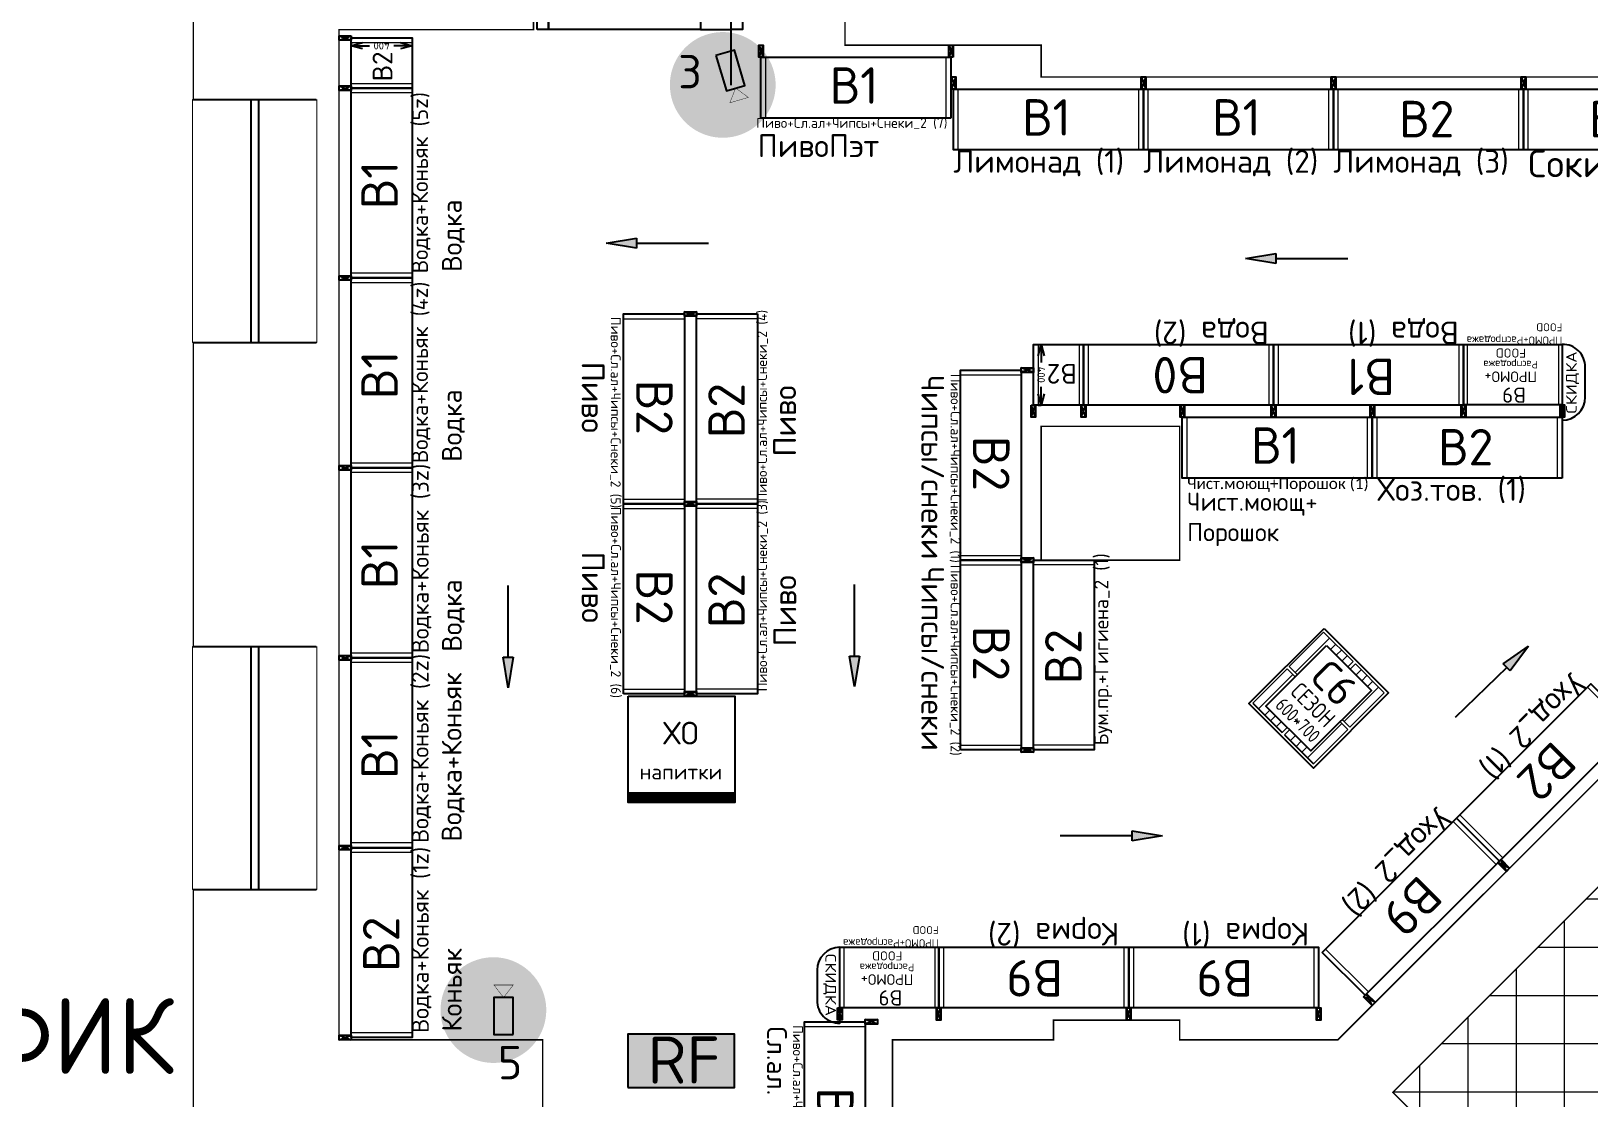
# Model space of a CAD drawing. Extents: x 2032930 to 2119419, y 2254097 to 2318481.
# Drawn here: x 2066442 to 2076691, y 2291832 to 2298854 of the extents above; entities that cross this region are included whole.
import ezdxf
from ezdxf.enums import TextEntityAlignment as Align

# ---------------------------------------------------------------- set-up
doc = ezdxf.new("R2010")
doc.units = 0
doc.header["$LTSCALE"] = 50
doc.set_wipeout_variables(frame=1)
doc.header["$PDMODE"] = 34
doc.header["$PDSIZE"] = 20
doc.layers.get('0').update_dxf_attribs({"linetype": 'CONTINUOUS'})
doc.layers.get('Defpoints').update_dxf_attribs({"linetype": 'CONTINUOUS'})
for name, color, linetype in [('ST', 7, 'CONTINUOUS'), ('Внутренняя навигация', 7, 'CONTINUOUS'), ('Вспомогательные надписи', 7, 'CONTINUOUS'), ('ДВЕРИ JDA', 86, 'CONTINUOUS'), ('ДВЕРИ УСТАНАВЛИВАЕМЫЕ', 86, 'CONTINUOUS'), ('ДВЕРИ_НАПРАВЛЕНИЕ JDA', 86, 'CONTINUOUS'), ('Для информации по шаблону', 7, 'CONTINUOUS'), ('Колонна', 36, 'CONTINUOUS'), ('Оборудование ИТ', 90, 'CONTINUOUS'), ('ОКНА JDA', 130, 'CONTINUOUS'), ('Окна существующие', 140, 'CONTINUOUS'), ('ПОКУПАТЕЛЬСКИЕ ПОТОКИ', 7, 'CONTINUOUS'), ('ПРОЕМЫ JDA', 7, 'CONTINUOUS'), ('ТО_ТП', 6, 'CONTINUOUS'), ('ТО_ТП_JDA', 6, 'CONTINUOUS'), ('ТО_ТП_ТЕКСТ JDA', 7, 'CONTINUOUS'), ('ТО_ТП_ТЕКСТ ТП', 7, 'CONTINUOUS'), ('ТО_ТП_ХОЛОД', 5, 'CONTINUOUS'), ('ТО_ТП_ХОЛОД JDA', 5, 'CONTINUOUS'), ('ТОВАРНЫЕ ГРУППЫ JDA', 7, 'CONTINUOUS')]:
    doc.layers.add(name, color=color, linetype=linetype)
doc.layers.add('Стены обмер', color=250, linetype='CONTINUOUS', lineweight=20)
doc.layers.add('Территория собственника', color=7, linetype='CONTINUOUS', lineweight=18)
doc.styles.get("Standard").update_dxf_attribs({"font": 'isocpeur.ttf'})
doc.dimstyles.get("Standard").update_dxf_attribs({"dimscale": 0, "dimtxt": 180, "dimasz": 75, "dimexe": 0, "dimexo": 0, "dimgap": 30, "dimtad": 1, "dimdec": 0, "dimdsep": 46, "dimtxsty": 'Standard', "dimblk1": '_OPEN30_', "dimblk2": '_OPEN30_', "dimsah": 1, "dimcen": 25, "dimadec": 0, "dimazin": 0, "dimtfac": 1, "dimtdec": 0, "dimtmove": 0, "dimatfit": 3, "dimldrblk": '_OPEN30_', "dimfxl": 1, "dimtolj": 1, "dimtzin": 0, "dimarcsym": 0})

# ---------------------------------------------------------------- blocks, each defined once
blk = doc.blocks.new('*U183')
at = {"layer": 'ОКНА JDA', "color": 140}
blk.add_lwpolyline([(0, 0), (1600, 0), (1600, -810), (0, -810)], close=True, dxfattribs=at)
blk.add_wipeout([(0, 0), (1600, 0), (1600, -810), (0, -810)]).dxf.layer = 'Defpoints'
at = {"layer": 'Окна существующие'}
for p, q in [((0, -810), (0, 0)), ((1600, -810), (1600, 0)), ((0, -380), (1600, -380)), ((0, -430), (1600, -430))]:
    blk.add_line(p, q, dxfattribs=at)
blk = doc.blocks.new('*U204')
at = {"color": 7, "true_color": 0xf2f2f2}
blk.add_wipeout([(-1000, 565), (0, 565), (0, 365), (-1000, 365)], dxfattribs=at).dxf.layer = 'Defpoints'
at = {"layer": 'ДВЕРИ JDA'}
blk.add_line((-1000, 565), (-1000, 365), dxfattribs=at)
at = {"layer": 'ДВЕРИ JDA', "color": 76}
for points in [[(-1000, 565), (-1000, 1565), (-950, 1565), (-950, 565)], [(-1075, 365), (-1075, 565), (-1000, 565), (-1000, 365)]]:
    blk.add_lwpolyline(points, close=True, dxfattribs=at)
at = {"color": 7, "true_color": 0xf2f2f2}
blk.add_wipeout([(0, 565), (200, 565), (200, 365), (0, 365)], dxfattribs=at).dxf.layer = 'Defpoints'
at = {"layer": 'ДВЕРИ JDA'}
blk.add_line((200, 0), (200, 931), dxfattribs=at)
at = {"layer": 'ДВЕРИ JDA', "color": 76}
for points in [[(200, 565), (200, 765), (150, 765), (150, 565)], [(200, 365), (200, 565), (275, 565), (275, 365)]]:
    blk.add_lwpolyline(points, close=True, dxfattribs=at)
at = {"layer": 'ДВЕРИ_НАПРАВЛЕНИЕ JDA'}
for centre, radius, start, end in [((-1000, 566), 1000, 0, 90), ((200, 565), 200, 90, 180)]:
    blk.add_arc(centre, radius, start, end, dxfattribs=at)
at = {"layer": 'ПРОЕМЫ JDA', "transparency": 33554457}
for points in [[(-1000, 565), (0, 565), (0, 365), (-1000, 365)], [(0, 365), (200, 365), (200, 565), (0, 565)]]:
    blk.add_lwpolyline(points, close=True, dxfattribs=at)
blk = doc.blocks.new('В2 стеллаж 400')
at = {"layer": 'ТО_ТП', "color": 212, "lineweight": 5}
for p, q in [((-1234, -480), (-1234, -80)), ((-46, -480), (-46, -80))]:
    blk.add_line(p, q, dxfattribs=at)
at = {"layer": 'ТО_ТП_JDA'}
blk.add_lwpolyline([(-15, -480), (-1265, -480), (-1265, -80), (-15, -80)], close=True, dxfattribs=at)
at = {"layer": 'ТО_ТП_ТЕКСТ JDA', "lineweight": 40}
blk.add_text('В2', height=240, dxfattribs=at).set_placement((-651, -397), align=Align.CENTER)
blk = doc.blocks.new('СБ Стойка H1700')
at = {"layer": 'ТО_ТП', "color": 212}
for p, q in [((-30, 0), (0, -80)), ((0, 0), (-30, -80))]:
    blk.add_line(p, q, dxfattribs=at)
blk.add_lwpolyline([(0, -80), (-30, -80), (-30, 0), (0, 0)], close=True, dxfattribs=at)
blk = doc.blocks.new('*U274')
at = {"layer": 'ТО_ТП'}
for p in [(-1250, 0), (0, 0), (0, 0), (0, 0), (-1250, 0)]:
    blk.add_blockref('СБ Стойка H1700', p, dxfattribs=at)
at = {"layer": 'ТО_ТП', "linetype": 'ByBlock'}
blk.add_blockref('В2 стеллаж 400', (0, 0), dxfattribs=at)
blk = doc.blocks.new('В1 стеллаж 400')
at = {"layer": 'ТО_ТП', "color": 212, "lineweight": 5}
for p, q in [((-1234, -480), (-1234, -80)), ((-46, -480), (-46, -80))]:
    blk.add_line(p, q, dxfattribs=at)
at = {"layer": 'ТО_ТП_JDA'}
blk.add_lwpolyline([(-15, -480), (-1265, -480), (-1265, -80), (-15, -80)], close=True, dxfattribs=at)
at = {"layer": 'ТО_ТП_ТЕКСТ JDA', "lineweight": 40}
blk.add_text('В1', height=240, dxfattribs=at).set_placement((-653, -386), align=Align.CENTER)
blk = doc.blocks.new('*U273')
at = {"layer": 'ТО_ТП'}
for p in [(-1250, 0), (0, 0), (0, 0), (0, 0), (-1250, 0)]:
    blk.add_blockref('СБ Стойка H1700', p, dxfattribs=at)
at = {"layer": 'ТО_ТП', "linetype": 'ByBlock'}
blk.add_blockref('В1 стеллаж 400', (0, 0), dxfattribs=at)
blk = doc.blocks.new('ТГ_Чист.моющ+Порошок')
at = {"layer": 'ТОВАРНЫЕ ГРУППЫ JDA', "insert": (0, -272), "char_height": 120, "width": 1250, "attachment_point": 4}
blk.add_mtext('Чист.моющ+ Порошок', dxfattribs=at)
blk = doc.blocks.new('ТГ_Чист.моющ.Порошок')
at = {"layer": 'ТОВАРНЫЕ ГРУППЫ JDA', "insert": (0, 0), "char_height": 79, "width": 1250, "attachment_point": 1}
blk.add_mtext('{\\fCalibri|b0|i0|c204|p34;\\H0.91667x;Чист.моющ+Порошок\\fCalibri|b0|i0|c0|p34; (1)}', dxfattribs=at)
blk = doc.blocks.new('В9 стеллаж 400')
at = {"layer": 'ТО_ТП', "color": 212, "lineweight": 5}
for p, q in [((-1234, -480), (-1234, -80)), ((-46, -480), (-46, -80))]:
    blk.add_line(p, q, dxfattribs=at)
at = {"layer": 'ТО_ТП_JDA'}
blk.add_lwpolyline([(-15, -480), (-1265, -480), (-1265, -80), (-15, -80)], close=True, dxfattribs=at)
at = {"layer": 'ТО_ТП_ТЕКСТ JDA', "lineweight": 40}
blk.add_text('В9', height=240, dxfattribs=at).set_placement((-645, -395), align=Align.CENTER)
blk = doc.blocks.new('*U270')
at = {"layer": 'ТО_ТП'}
for p in [(-1250, 0), (0, 0), (0, 0), (0, 0), (-1250, 0)]:
    blk.add_blockref('СБ Стойка H1700', p, dxfattribs=at)
at = {"layer": 'ТО_ТП', "linetype": 'ByBlock'}
blk.add_blockref('В9 стеллаж 400', (0, 0), dxfattribs=at)
blk = doc.blocks.new('*U404')
at = {"layer": 'ТОВАРНЫЕ ГРУППЫ JDA', "insert": (2, 0), "char_height": 150, "width": 1250, "attachment_point": 1}
blk.add_mtext('Корма (1)', dxfattribs=at)
blk = doc.blocks.new('*U403')
at = {"layer": 'ТОВАРНЫЕ ГРУППЫ JDA', "insert": (2, 0), "char_height": 150, "width": 1250, "attachment_point": 1}
blk.add_mtext('Корма (2)', dxfattribs=at)
blk = doc.blocks.new('*U402')
at = {"layer": 'ТОВАРНЫЕ ГРУППЫ JDA', "insert": (2, 0), "char_height": 150, "width": 1250, "attachment_point": 1}
blk.add_mtext('Хоз.тов. (1)', dxfattribs=at)
blk = doc.blocks.new('ТГ_Бум.пр.Гигиена_2')
at = {"layer": 'ТОВАРНЫЕ ГРУППЫ JDA', "insert": (0, 0), "char_height": 93, "width": 1248.08, "attachment_point": 1}
blk.add_mtext('Бум.пр.+Гигиена_2 (1)', dxfattribs=at)
blk = doc.blocks.new('*U400')
at = {"layer": 'ТОВАРНЫЕ ГРУППЫ JDA', "insert": (0, 0), "char_height": 150, "width": 1148.7, "attachment_point": 1}
blk.add_mtext('Уход_2 (1)', dxfattribs=at)
blk = doc.blocks.new('ХО напитки')
at = {"layer": 'ТО_ТП_ХОЛОД JDA', "color": 5}
blk.add_lwpolyline([(-700, 0), (0, 0), (0, -700), (-700, -700)], close=True, dxfattribs=at)
at = {"layer": 'ТО_ТП_ТЕКСТ JDA', "color": 5}
for s, height, p in [('ХО', 150, (-354, -319)), ('напитки', 100, (-354, -549))]:
    blk.add_text(s, height=height, dxfattribs=at).set_placement(p, align=Align.CENTER)
blk = doc.blocks.new('*U557')
at = {"layer": 'ТО_ТП_ХОЛОД', "color": 5}
for p, q in [((0, -640), (-700, -640)), ((0, -650), (-700, -650)), ((0, -660), (-700, -660)), ((0, -670), (-700, -670)), ((0, -680), (-700, -680)), ((0, -690), (-700, -690))]:
    blk.add_line(p, q, dxfattribs=at)
at = {"layer": 'ТО_ТП_ХОЛОД'}
blk.add_blockref('ХО напитки', (0, 0), dxfattribs=at)
blk = doc.blocks.new('В0 стеллаж 400')
at = {"layer": 'ТО_ТП', "color": 212, "lineweight": 5}
for p, q in [((-1234, -480), (-1234, -80)), ((-46, -480), (-46, -80))]:
    blk.add_line(p, q, dxfattribs=at)
at = {"layer": 'ТО_ТП_JDA'}
blk.add_lwpolyline([(-15, -480), (-1265, -480), (-1265, -80), (-15, -80)], close=True, dxfattribs=at)
at = {"layer": 'ТО_ТП_ТЕКСТ JDA', "lineweight": 40}
blk.add_text('В0', height=240, dxfattribs=at).set_placement((-651, -397), align=Align.CENTER)
blk = doc.blocks.new('*U272')
at = {"layer": 'ТО_ТП'}
for name, p in [('СБ Стойка H1700', (-1250, 0)), ('СБ Стойка H1700', (0, 0)), ('СБ Стойка H1700', (0, 0)), ('СБ Стойка H1700', (0, 0)), ('СБ Стойка H1700', (-1250, 0)), ('В0 стеллаж 400', (0, 0))]:
    blk.add_blockref(name, p, dxfattribs=at)
blk = doc.blocks.new('*U652')
at = {"layer": 'ТОВАРНЫЕ ГРУППЫ JDA', "insert": (9, -107), "char_height": 150, "width": 1257.42, "attachment_point": 1}
blk.add_mtext('ПивоПэт', dxfattribs=at)
blk = doc.blocks.new('*U783')
at = {"layer": 'ТОВАРНЫЕ ГРУППЫ JDA', "insert": (0, 0), "char_height": 65, "width": 1250, "attachment_point": 1}
blk.add_mtext('Пиво+Сл.ал+Чипсы+Снеки_2 (7)', dxfattribs=at)
blk = doc.blocks.new('*U327')
at = {"layer": 'ТОВАРНЫЕ ГРУППЫ JDA', "insert": (9, -107), "char_height": 150, "width": 1256.12, "attachment_point": 1}
blk.add_mtext('   Пиво', dxfattribs=at)
blk = doc.blocks.new('*U414')
at = {"layer": 'ТОВАРНЫЕ ГРУППЫ JDA', "insert": (0, 0), "char_height": 65, "width": 1250, "attachment_point": 1}
blk.add_mtext('Пиво+Сл.ал+Чипсы+Снеки_2 (5)', dxfattribs=at)
blk = doc.blocks.new('*U782')
at = {"layer": 'ТОВАРНЫЕ ГРУППЫ JDA', "insert": (0, 0), "char_height": 65, "width": 1250, "attachment_point": 1}
blk.add_mtext('Пиво+Сл.ал+Чипсы+Снеки_2 (6)', dxfattribs=at)
blk = doc.blocks.new('*U506')
at = {"layer": 'ТОВАРНЫЕ ГРУППЫ JDA', "insert": (9, -197), "char_height": 130, "width": 1240.34, "attachment_point": 1}
blk.add_mtext('Коньяк', dxfattribs=at)
blk = doc.blocks.new('*U530')
at = {"layer": 'ТОВАРНЫЕ ГРУППЫ JDA', "insert": (0, 0), "char_height": 110, "width": 1248.96, "attachment_point": 1}
blk.add_mtext('Водка+Коньяк (1z)', dxfattribs=at)
blk = doc.blocks.new('*U540')
at = {"layer": 'ТОВАРНЫЕ ГРУППЫ JDA', "insert": (9, -197), "char_height": 130, "width": 1240.34, "attachment_point": 1}
blk.add_mtext('Водка+Коньяк', dxfattribs=at)
blk = doc.blocks.new('*U531')
at = {"layer": 'ТОВАРНЫЕ ГРУППЫ JDA', "insert": (0, 0), "char_height": 110, "width": 1248.96, "attachment_point": 1}
blk.add_mtext('Водка+Коньяк (2z)', dxfattribs=at)
blk = doc.blocks.new('*U541')
at = {"layer": 'ТОВАРНЫЕ ГРУППЫ JDA', "insert": (9, -197), "char_height": 130, "width": 1240.34, "attachment_point": 1}
blk.add_mtext('Водка', dxfattribs=at)
blk = doc.blocks.new('*U528')
at = {"layer": 'ТОВАРНЫЕ ГРУППЫ JDA', "insert": (0, 0), "char_height": 110, "width": 1248.96, "attachment_point": 1}
blk.add_mtext('Водка+Коньяк (3z)', dxfattribs=at)
blk = doc.blocks.new('*U529')
at = {"layer": 'ТОВАРНЫЕ ГРУППЫ JDA', "insert": (0, 0), "char_height": 105, "width": 1248.96, "attachment_point": 1}
blk.add_mtext('Водка+Коньяк (4z)', dxfattribs=at)
blk = doc.blocks.new('*U667')
at = {"layer": 'ТОВАРНЫЕ ГРУППЫ JDA', "insert": (0, 0), "char_height": 105, "width": 1248.96, "attachment_point": 1}
blk.add_mtext('Водка+Коньяк (5z)', dxfattribs=at)
blk = doc.blocks.new('_OPEN30_')
at = {"color": 0, "linetype": 'ByBlock'}
for p, q in [((-1, 0.27), (0, 0)), ((0, 0), (-1, -0.27)), ((0, 0), (-1, 0))]:
    blk.add_line(p, q, dxfattribs=at)
blk = doc.blocks.new('*D245')
at = {"layer": 'Defpoints', "color": 0, "transparency": 16777216}
for p in [(-51, 0), (-31, 0), (-16, -400)]:
    blk.add_point(p, dxfattribs=at)
at = {"layer": 'ТО_ТП_ТЕКСТ ТП', "color": 0, "lineweight": -2, "transparency": 16777216}
for p, q in [((-31, 0), (-51, 0)), ((-51, -75), (-51, -120)), ((-51, -325), (-51, -280)), ((-16, -400), (-51, -400))]:
    blk.add_line(p, q, dxfattribs=at)
at = {"layer": 'ТО_ТП_ТЕКСТ ТП', "color": 0, "lineweight": -2, "transparency": 16777216, "xscale": 75, "yscale": 75, "zscale": 75}
for p, rotation in [((-51, 0), 90), ((-51, -400), 270)]:
    blk.add_blockref('_OPEN30_', p, dxfattribs=dict(at, rotation=rotation))
at = {"layer": 'ТО_ТП_ТЕКСТ ТП', "color": 0, "transparency": 16777216, "insert": (-51, -200), "char_height": 50, "attachment_point": 5, "rotation": 90}
blk.add_mtext('\\A1;400', dxfattribs=at)
blk = doc.blocks.new('*U328')
at = {"layer": 'ТОВАРНЫЕ ГРУППЫ JDA', "insert": (9, -107), "char_height": 150, "width": 1257.42, "attachment_point": 1}
blk.add_mtext('Чипсы/снеки', dxfattribs=at)
blk = doc.blocks.new('*U417')
at = {"layer": 'ТОВАРНЫЕ ГРУППЫ JDA', "insert": (0, 0), "char_height": 65, "width": 1250, "attachment_point": 1}
blk.add_mtext('Пиво+Сл.ал+Чипсы+Снеки_2 (1)', dxfattribs=at)
blk = doc.blocks.new('*U415')
at = {"layer": 'ТОВАРНЫЕ ГРУППЫ JDA', "insert": (0, 0), "char_height": 65, "width": 1250, "attachment_point": 1}
blk.add_mtext('Пиво+Сл.ал+Чипсы+Снеки_2 (2)', dxfattribs=at)
blk = doc.blocks.new('*U416')
at = {"layer": 'ТОВАРНЫЕ ГРУППЫ JDA', "insert": (0, 0), "char_height": 65, "width": 1250, "attachment_point": 1}
blk.add_mtext('Пиво+Сл.ал+Чипсы+Снеки_2 (3)', dxfattribs=at)
blk = doc.blocks.new('*U413')
at = {"layer": 'ТОВАРНЫЕ ГРУППЫ JDA', "insert": (0, 0), "char_height": 65, "width": 1250, "attachment_point": 1}
blk.add_mtext('Пиво+Сл.ал+Чипсы+Снеки_2 (4)', dxfattribs=at)
blk = doc.blocks.new('*U653')
at = {"layer": 'ТОВАРНЫЕ ГРУППЫ JDA', "insert": (9, -105), "char_height": 130, "width": 1257.42, "attachment_point": 1}
blk.add_mtext('Сл.ал.', dxfattribs=at)
blk = doc.blocks.new('*U784')
at = {"layer": 'ТОВАРНЫЕ ГРУППЫ JDA', "insert": (0, 0), "char_height": 65, "width": 1250, "attachment_point": 1}
blk.add_mtext('Пиво+Сл.ал+Чипсы+Снеки_2 (8)', dxfattribs=at)
blk = doc.blocks.new('Стрелка')
at = {"layer": 'ПОКУПАТЕЛЬСКИЕ ПОТОКИ'}
for p, q in [((-33, 200), (33, 200)), ((0, 0), (-33, 200)), ((-33, 200), (33, 200)), ((0, 0), (-33, 200)), ((33, 200), (0, 0)), ((33, 200), (0, 0))]:
    blk.add_line(p, q, dxfattribs=at)
at = {"layer": 'ПОКУПАТЕЛЬСКИЕ ПОТОКИ', "color": 7}
blk.add_lwpolyline([(0, 200), (0, 673)], dxfattribs=at)
blk.add_lwpolyline([(0, 200), (0, 673)], dxfattribs=at)
blk.add_solid([(-33, 200), (0, 0), (33, 200)], dxfattribs=at)
blk.add_solid([(-33, 200), (0, 0), (33, 200)], dxfattribs=at)
blk = doc.blocks.new('*U549')
at = {"layer": 'ПОКУПАТЕЛЬСКИЕ ПОТОКИ', "rotation": 89.99999999999999}
blk.add_blockref('Стрелка', (337, 0), dxfattribs=at)
blk = doc.blocks.new('*U550')
at = {"layer": 'ПОКУПАТЕЛЬСКИЕ ПОТОКИ', "rotation": 270}
blk.add_blockref('Стрелка', (-337, 0), dxfattribs=at)
blk = doc.blocks.new('СБ Стойка H1700 желтая')
at = {"layer": 'ТО_ТП', "color": 32}
for p, q in [((-30, 0), (0, -80)), ((0, 0), (-30, -80))]:
    blk.add_line(p, q, dxfattribs=at)
blk.add_lwpolyline([(0, -80), (-30, -80), (-30, 0), (0, 0)], close=True, dxfattribs=at)
blk = doc.blocks.new('В9 650 ПРОМО+Распродажа FOOD 400')
at = {"layer": 'ТО_ТП', "color": 32, "lineweight": 5}
for p, q in [((-625, -399), (-625, 0)), ((-25, -399), (-25, 0))]:
    blk.add_line(p, q, dxfattribs=at)
at = {"layer": 'ТО_ТП_JDA', "color": 32}
blk.add_lwpolyline([(0, -399), (-650, -399), (-650, 0), (0, 0)], close=True, dxfattribs=at)
at = {"layer": 'ТО_ТП_ТЕКСТ JDA', "color": 7}
blk.add_text('В9', height=100, dxfattribs=at).set_placement((-410, -115))
for s, height, p in [('ПРОМО+', 70, (-310, -221)), ('Распродажа', 50, (-310, -291)), ('FOOD', 60, (-311, -372))]:
    blk.add_text(s, height=height, dxfattribs=at).set_placement(p, align=Align.CENTER)
blk = doc.blocks.new('*U764')
at = {"layer": 'ТО_ТП'}
for p in [(-650, 0), (0, 0)]:
    blk.add_blockref('СБ Стойка H1700 желтая', p, dxfattribs=at)
at = {"layer": 'ТО_ТП', "linetype": 'ByBlock'}
blk.add_blockref('В9 650 ПРОМО+Распродажа FOOD 400', (-15, -80), dxfattribs=at)
at = {"layer": 'ТОВАРНЫЕ ГРУППЫ JDA', "insert": (-665, -479), "char_height": 52, "width": 650, "attachment_point": 1}
blk.add_mtext('ПРОМО+Распродажа FOOD', dxfattribs=at)
blk = doc.blocks.new('*U771')
at = {"layer": 'ТОВАРНЫЕ ГРУППЫ JDA', "insert": (0, 0), "char_height": 150, "width": 1250, "attachment_point": 1}
blk.add_mtext('Лимонад (1)', dxfattribs=at)
blk = doc.blocks.new('*U769')
at = {"layer": 'ТОВАРНЫЕ ГРУППЫ JDA', "insert": (0, 0), "char_height": 150, "width": 1250, "attachment_point": 1}
blk.add_mtext('Лимонад (2)', dxfattribs=at)
blk = doc.blocks.new('*U768')
at = {"layer": 'ТОВАРНЫЕ ГРУППЫ JDA', "insert": (0, 0), "char_height": 150, "width": 1250, "attachment_point": 1}
blk.add_mtext('Вода (1)', dxfattribs=at)
blk = doc.blocks.new('*U767')
at = {"layer": 'ТОВАРНЫЕ ГРУППЫ JDA', "insert": (0, 0), "char_height": 150, "width": 1250, "attachment_point": 1}
blk.add_mtext('Вода (2)', dxfattribs=at)
blk = doc.blocks.new('*U770')
at = {"layer": 'ТОВАРНЫЕ ГРУППЫ JDA', "insert": (0, 0), "char_height": 150, "width": 1250, "attachment_point": 1}
blk.add_mtext('Лимонад (3)', dxfattribs=at)
blk = doc.blocks.new('СЕЗОН сетка С6')
at = {"layer": 'ТО_ТП', "color": 145, "lineweight": 5}
for p, q in [((-584, -20), (-584, -340)), ((-530, -20), (-530, -340)), ((-472, -20), (-472, -68)), ((-419, -20), (-419, -65)), ((-365, -20), (-365, -68)), ((-311, -20), (-311, -68)), ((-289, -20), (-289, -68)), ((-235, -20), (-235, -68)), ((-181, -20), (-181, -68)), ((-128, -20), (-128, -68)), ((-74, -20), (-74, -340)), ((-20, -20), (-20, -340)), ((-584, -360), (-584, -680)), ((-530, -360), (-530, -680)), ((-74, -360), (-74, -680)), ((-20, -360), (-20, -680)), ((-472, -632), (-472, -680)), ((-419, -632), (-419, -680)), ((-365, -632), (-365, -680)), ((-311, -632), (-311, -680)), ((-289, -632), (-289, -680)), ((-235, -632), (-235, -680)), ((-181, -632), (-181, -680)), ((-128, -632), (-128, -680))]:
    blk.add_line(p, q, dxfattribs=at)
at = {"layer": 'ТО_ТП', "color": 145, "lineweight": 20}
for p, q in [((-584, -20), (-311, -20)), ((-289, -20), (-20, -20)), ((-584, -340), (-509, -340)), ((-509, -360), (-584, -360)), ((-91, -340), (-20, -340)), ((-20, -360), (-91, -360))]:
    blk.add_line(p, q, dxfattribs=at)
at = {"layer": 'ТО_ТП', "color": 145}
for p, q in [((-584, -680), (-311, -680)), ((-289, -680), (-20, -680))]:
    blk.add_line(p, q, dxfattribs=at)
blk.add_lwpolyline([(-509, -68), (-91, -68), (-91, -632), (-509, -632)], close=True, dxfattribs=at)
at = {"layer": 'ТО_ТП_JDA', "color": 145}
blk.add_lwpolyline([(-600, 0), (0, 0), (0, -700), (-600, -700)], close=True, dxfattribs=at)
at = {"layer": 'ТО_ТП_ТЕКСТ JDA', "lineweight": 40}
blk.add_text('С6', height=200, dxfattribs=at).set_placement((-298, -307), align=Align.CENTER)
at = {"layer": 'ТО_ТП_ТЕКСТ JDA', "width": 0.8}
for s, height, p in [('СЕЗОН', 110, (-295, -462)), ('600*700', 90, (-295, -594))]:
    blk.add_text(s, height=height, dxfattribs=at).set_placement(p, align=Align.CENTER)
blk = doc.blocks.new('*U527')
at = {"layer": 'ТО_ТП'}
blk.add_blockref('СЕЗОН сетка С6', (0, 0), dxfattribs=at)
blk = doc.blocks.new('*U560')
at = {"layer": 'Внутренняя навигация', "color": 30, "true_color": 0xf8991e}
blk.add_lwpolyline([(-348, -150), (-150, -150, 0.427608), (0, 0), (-500, 0, 0.413653)], format="xyb", close=True, dxfattribs=at)
at = {"layer": 'Внутренняя навигация', "color": 30, "width": 1.2}
blk.add_text('СКИДКА', height=70, dxfattribs=at).set_placement((-251, -95), align=Align.CENTER)
blk = doc.blocks.new('*U388')
at = {"layer": 'ТОВАРНЫЕ ГРУППЫ JDA', "insert": (0, 0), "char_height": 180, "width": 1248.02, "attachment_point": 1}
blk.add_mtext('Соки (1)', dxfattribs=at)
blk = doc.blocks.new('*U401')
at = {"layer": 'ТОВАРНЫЕ ГРУППЫ JDA', "insert": (0, 0), "char_height": 150, "width": 1148.7, "attachment_point": 1}
blk.add_mtext('Уход_2 (2)', dxfattribs=at)
blk = doc.blocks.new('*U867')
at = {"layer": 'Оборудование ИТ'}
h = blk.add_hatch(color=5, dxfattribs=at)
h.paths.add_polyline_path([(485, 254), (0, 254), (0, 0), (485, 0)])
h.paths.add_polyline_path([(650, 254), (485, 127), (650, 0)])
at = {"layer": 'Оборудование ИТ', "color": 5}
blk.add_lwpolyline([(0, 0), (485, 0), (485, 254), (0, 254)], close=True, dxfattribs=at)
at = {"layer": 'Оборудование ИТ', "color": 5, "const_width": 5}
blk.add_lwpolyline([(485, 127), (650, 254), (650, 0), (485, 127)], dxfattribs=at)
blk = doc.blocks.new('В2 330 400')
at = {"layer": 'ТО_ТП', "color": 212, "lineweight": 5}
for p, q in [((-301.9, -400), (-301.9, 0)), ((-31.1, -400), (-31.1, 0))]:
    blk.add_line(p, q, dxfattribs=at)
at = {"layer": 'ТО_ТП_JDA', "linetype": 'ByBlock', "ltscale": 2}
blk.add_lwpolyline([(-330, 0), (0, 0), (0, -400), (-330, -400)], close=True, dxfattribs=at)
at = {"layer": 'ТО_ТП_ТЕКСТ JDA', "lineweight": 40}
blk.add_text('В2', height=130, dxfattribs=at).set_placement((-187.7, -270.7), align=Align.CENTER)
at = {"layer": 'ТО_ТП_ТЕКСТ ТП'}
dim = blk.add_linear_dim(base=(-51.1, 0), p1=(-16.4, -400), p2=(-31, 0), angle=270, dimstyle='Standard', override={"dimscale": 1, "dimtxt": 50, "dimtad": 0, "dimdec": 0, "dimarcsym": 2}, dxfattribs=at)
dim.commit()
dim.dimension.update_dxf_attribs({"geometry": '*D245', "text_midpoint": (-51.1, -200)})
blk = doc.blocks.new('*U271')
at = {"layer": 'ТО_ТП'}
for p in [(-330, 0), (0, 0), (0, 0), (0, 0)]:
    blk.add_blockref('СБ Стойка H1700', p, dxfattribs=at)
at = {"layer": 'ТО_ТП', "linetype": 'ByBlock'}
blk.add_blockref('В2 330 400', (-15, -80), dxfattribs=at)

msp = doc.modelspace()

# ---------------------------------------------------------------- hatches: boundary and pattern name
h = msp.add_hatch(color=1)
h.dxf.hatch_style = 1
h.paths.add_polyline_path([(2070647, 2298459, -1), (2071338, 2298541, -1)])
h = msp.add_hatch(color=1)
h.dxf.hatch_style = 1
h.paths.add_polyline_path([(2069138, 2292369, -1), (2069829, 2292451, -1)])
at = {"layer": 'ST', "true_color": 0xed1f24}
h = msp.add_hatch(color=240, dxfattribs=at)
h.dxf.hatch_style = 1
h.paths.add_polyline_path([(2070369, 2292251), (2070369, 2291901), (2071069, 2291901), (2071069, 2292251)])
at = {"layer": 'Территория собственника'}
h = msp.add_hatch(dxfattribs=at)
h.set_pattern_fill('ANSI37', color=256, scale=100, angle=45)
h.set_pattern_definition([(90, (738268.54, 156.34), (-317.5, 3e-14), []), (180, (738268.54, 156.34), (-3e-14, -317.5), [])])
h.paths.add_polyline_path([(2077458, 2289812), (2082188, 2294541), (2080130, 2296598), (2075401, 2291869)])

# ---------------------------------------------------------------- linework, layer by layer
at = {"layer": 'ST'}
msp.add_lwpolyline([(2070369, 2291901), (2071069, 2291901), (2071069, 2292251), (2070369, 2292251)], close=True, dxfattribs=at)
at = {"layer": 'Колонна', "color": 7, "const_width": 10}
msp.add_lwpolyline([(2073087, 2296252), (2073087, 2295372), (2073999, 2295372), (2073999, 2296252)], close=True, dxfattribs=at)
at = {"layer": 'Стены обмер', "color": 7, "const_width": 10}
for points in [[(2067509, 2305552), (2067077, 2305552), (2074449, 2305552), (2074593, 2306053), (2074675, 2305161), (2074750, 2305552), (2082064, 2305552), (2081287, 2305552), (2081287, 2298732), (2080787, 2298732), (2080787, 2297506), (2082973, 2295319), (2084209, 2295319), (2084209, 2295819), (2093638, 2295819), (2093638, 2296494), (2093638, 2289063), (2093910, 2288956), (2093376, 2288862), (2093638, 2288766), (2093638, 2281382), (2093638, 2282004), (2067509, 2282004)], [(2077458, 2289812), (2082188, 2294541), (2080130, 2296598), (2075401, 2291869)]]:
    msp.add_lwpolyline(points, close=True, dxfattribs=at)
at = {"layer": 'Стены обмер', "color": 7}
for points in [[(2069808, 2291614, 10, 10, 0), (2069808, 2292214, 10, 10, 0), (2068468, 2292214, 10, 10, 0), (2068468, 2298864, 10, 10, 0), (2069747, 2298864, 10, 10, 0), (2069747, 2299412, 10, 10, 0), (2068307, 2299412, 10, 10, 0), (2068307, 2302162, 10, 10, 0), (2074567, 2302162, 10, 10, 0), (2074567, 2302912, 10, 10, 0), (2074287, 2302912, 10, 10, 0), (2074287, 2305052, 10, 10, 0), (2078617, 2305052, 10, 10, 0)], [(2077107, 2299802, 10, 10, 0), (2075067, 2299802, 10, 10, 0), (2075067, 2299322, 10, 10, 0), (2071797, 2299322, 10, 10, 0), (2071797, 2298762, 10, 10, 0), (2073087, 2298762, 10, 10, 0), (2073087, 2298552, 10, 10, 0), (2078487, 2298552, 10, 10, 0)], [(2079777, 2296952, 10, 10, 0), (2075039, 2292214, 10, 10, 0), (2073999, 2292214, 10, 10, 0), (2073999, 2292344, 10, 10, 0), (2073169, 2292344, 10, 10, 0), (2073169, 2292214, 10, 10, 0), (2072109, 2292214, 10, 10, 0), (2072109, 2291614, 10, 10, 0)]]:
    msp.add_lwpolyline(points, format="xyseb", dxfattribs=at)

# ---------------------------------------------------------------- block references
at = {"layer": 'Оборудование ИТ', "xscale": 0.5, "yscale": 0.5, "zscale": 0.5, "rotation": 90}
msp.add_blockref('*U867', (2069614, 2292250), dxfattribs=at)
at = {"layer": 'ПОКУПАТЕЛЬСКИЕ ПОТОКИ'}
for name, p in [('*U550', (2070562, 2297458)), ('*U550', (2074769, 2297358)), ('*U549', (2073549, 2293556))]:
    msp.add_blockref(name, p, dxfattribs=at)
for p, rotation in [((2069580, 2294869), 270), ((2071859, 2294876), 270), ((2076052, 2294570), 44.35088361290671)]:
    msp.add_blockref('*U549', p, dxfattribs=dict(at, rotation=rotation))
at = {"layer": 'ТО_ТП'}
for name, p, rotation in [('*U271', (2068468, 2298824), 89.99999999999999), ('*U273', (2068468, 2298494), 90), ('*U273', (2068468, 2297244), 90), ('*U274', (2070820, 2295727), 270), ('*U274', (2070740, 2297007), 89.99999999999999), ('*U271', (2073021, 2296312), 180), ('*U272', (2073351, 2296312), 180), ('*U273', (2074601, 2296312), 180), ('*U560', (2076516, 2296792), 90), ('*U274', (2073036, 2295357), 270), ('*U273', (2068468, 2295994), 90), ('*U274', (2070820, 2294477), 270), ('*U274', (2070740, 2295757), 89.99999999999999), ('*U274', (2073036, 2294107), 270), ('*U274', (2072956, 2295387), 89.99999999999999), ('*U273', (2068468, 2294744), 90), ('*U274', (2076148, 2293323), 224.9999999999809), ('*U270', (2075264, 2292440), 225.0000000000165), ('*U274', (2068468, 2293494), 90), ('*U560', (2071763, 2292324), 270), ('*U270', (2072398, 2292344), 180), ('*U270', (2073648, 2292344), 180), ('*U274', (2072010, 2291068), 270)]:
    msp.add_blockref(name, p, dxfattribs=dict(at, rotation=rotation))
for name, p in [('*U273', (2072509, 2298762)), ('*U273', (2073775, 2298552)), ('*U273', (2075025, 2298552)), ('*U274', (2076275, 2298552)), ('*U274', (2077525, 2298552)), ('*U273', (2075281, 2296392)), ('*U274', (2076531, 2296392))]:
    msp.add_blockref(name, p, dxfattribs=at)
at = {"layer": 'ТО_ТП', "linetype": 'ByBlock', "rotation": 180}
for p in [(2075851, 2296313), (2071748, 2292345)]:
    msp.add_blockref('*U764', p, dxfattribs=at)
at = {"layer": 'ТО_ТП', "lineweight": 53, "rotation": 315.0000000000165}
msp.add_blockref('*U527', (2075373, 2294498), dxfattribs=at)
at = {"layer": 'ТО_ТП_ХОЛОД', "lineweight": 53}
msp.add_blockref('*U557', (2071071, 2294477), dxfattribs=at)
at = {"layer": 'ТОВАРНЫЕ ГРУППЫ JDA', "lineweight": 50}
for name, p, rotation in [('*U667', (2068948, 2297260), 90), ('*U529', (2068948, 2296010), 90), ('*U414', (2070321, 2296973), 270), ('*U413', (2071218, 2295758), 89.99999999999999), ('*U767', (2074585, 2296792), 180), ('*U768', (2075835, 2296792), 180), ('*U417', (2072557, 2296599), 270), ('*U528', (2068948, 2294760), 90), ('*U782', (2070322, 2295723), 270), ('*U416', (2071219, 2294508), 89.99999999999999), ('*U415', (2072557, 2295341), 270), ('*U531', (2068947, 2293510), 90), ('*U400', (2076681, 2294535), 224.9999999999809), ('*U401', (2075797, 2293651), 224.9999999999809), ('*U530', (2068948, 2292260), 90), ('*U784', (2071519, 2292311), 270)]:
    msp.add_blockref(name, p, dxfattribs=dict(at, rotation=rotation))
for name, p in [('*U783', (2071213, 2298282)), ('*U771', (2072510, 2298072)), ('*U769', (2073760, 2298072)), ('*U770', (2075010, 2298072)), ('*U388', (2076291, 2298072))]:
    msp.add_blockref(name, p, dxfattribs=at)
at = {"layer": 'ТОВАРНЫЕ ГРУППЫ JDA'}
for name, p in [('*U652', (2071213, 2298282)), ('ТГ_Чист.моющ.Порошок', (2074047, 2295912)), ('*U402', (2075297, 2295912)), ('ТГ_Чист.моющ+Порошок', (2074047, 2295912))]:
    msp.add_blockref(name, p, dxfattribs=at)
for name, p, rotation in [('*U541', (2068948, 2297260), 90), ('*U327', (2070321, 2296973), 270), ('*U327', (2071218, 2295758), 89.99999999999999), ('*U328', (2072556, 2296599), 270), ('*U541', (2068948, 2296010), 90), ('*U327', (2070322, 2295723), 270), ('ТГ_Бум.пр.Гигиена_2', (2073436, 2294153), 90), ('*U328', (2072556, 2295339), 270), ('*U541', (2068948, 2294760), 90), ('*U327', (2071219, 2294508), 89.99999999999999), ('*U540', (2068947, 2293510), 90), ('*U403', (2073603, 2292834), 180), ('*U404', (2074853, 2292834), 180), ('*U506', (2068948, 2292260), 90), ('*U653', (2071519, 2292311), 270)]:
    msp.add_blockref(name, p, dxfattribs=dict(at, rotation=rotation))

# ---------------------------------------------------------------- texts
at = {"layer": 'ST'}
msp.add_text('RF', height=310, dxfattribs=at).set_placement((2070498, 2291926))
at = {"layer": 'Вспомогательные надписи', "color": 0, "lineweight": -2, "insert": (2069593, 2292064), "char_height": 220, "width": 1165.47, "attachment_point": 5}
msp.add_mtext('5', dxfattribs=at)
at = {"layer": 'Для информации по шаблону', "color": 1, "lineweight": -2, "width": 0.96875}
msp.add_text('ОСНОВНОЙ ТРАФИК', height=500, dxfattribs=at).set_placement((2064429, 2291991), align=Align.CENTER)

# ---------------------------------------------------------------- next in the draw order: block references
at = {"layer": 'ДВЕРИ УСТАНАВЛИВАЕМЫЕ'}
msp.add_blockref('*U204', (2070847, 2298499), dxfattribs=at)
at = {"layer": 'Окна существующие', "rotation": 270}
for p in [(2068318, 2298404), (2068318, 2294804)]:
    msp.add_blockref('*U183', p, dxfattribs=at)

# ---------------------------------------------------------------- next in the draw order: block references
at = {"layer": 'Оборудование ИТ', "xscale": 0.5, "yscale": 0.5, "zscale": 0.5, "rotation": 286.2924311496515}
msp.add_blockref('*U867', (2070948, 2298694), dxfattribs=at)

# ---------------------------------------------------------------- next in the draw order: texts
at = {"layer": 'Вспомогательные надписи', "color": 0, "lineweight": -2, "insert": (2070777, 2298587), "char_height": 220, "width": 1165.47, "attachment_point": 5}
msp.add_mtext('3', dxfattribs=at)

doc.saveas('drawing.dxf')
